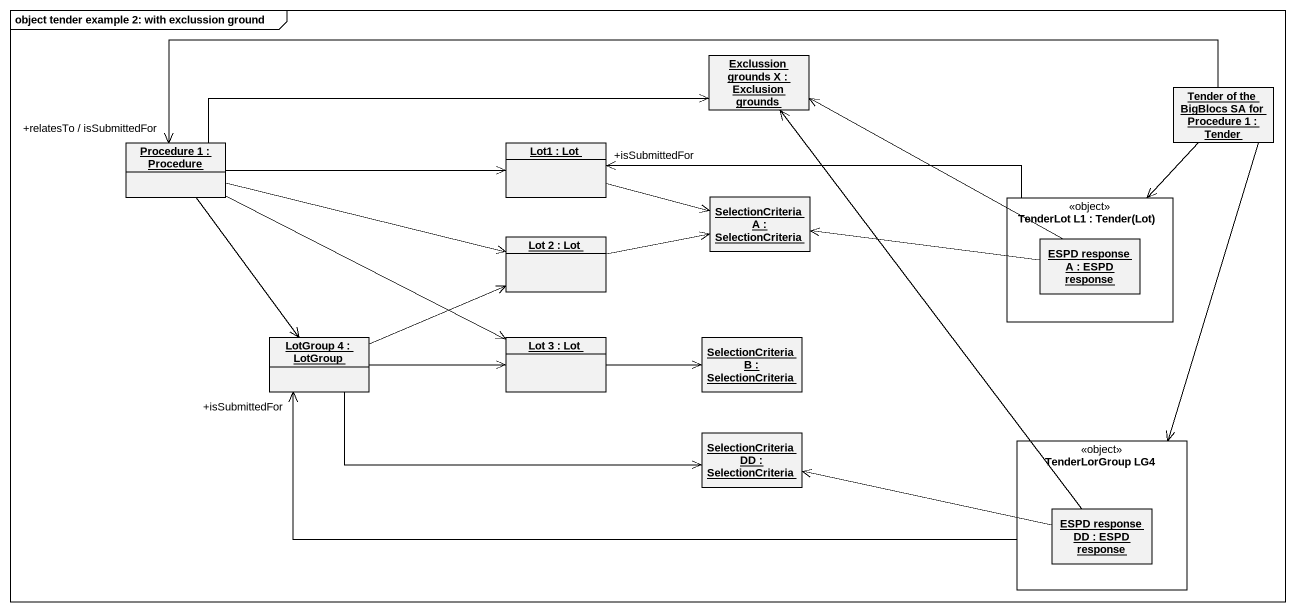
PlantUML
@startuml
mainframe object tender example 2: with exclussion ground
hide circle
hide empty members
object "Exclussion grounds X : Exclusion grounds" as Exclussion_grounds_X
object "Tender of the BigBlocs SA for Procedure 1 : Tender" as Tender_of_the_BigBlocs_SA
object "Procedure 1 : Procedure" as Procedure_1
object "Lot1 : Lot" as Lot1
object "SelectionCriteria A : SelectionCriteria" as SelectionCriteria_A
rectangle "TenderLot L1 : Tender(Lot)" as TenderLot_L1 <<object>> {
  object "ESPD response A : ESPD response" as ESPD_response_A
}
object "Lot 2 : Lot" as Lot_2
object "LotGroup 4 : LotGroup" as LotGroup_4
object "Lot 3 : Lot" as Lot_3
object "SelectionCriteria B : SelectionCriteria" as SelectionCriteria_B
object "SelectionCriteria DD : SelectionCriteria" as SelectionCriteria_DD
rectangle "TenderLorGroup LG4" as TenderLorGroup_LG4 <<object>> {
  object "ESPD response DD : ESPD response" as ESPD_response_DD
}
Tender_of_the_BigBlocs_SA -left-> "+relatesTo / isSubmittedFor" Procedure_1
Tender_of_the_BigBlocs_SA --> TenderLot_L1
Tender_of_the_BigBlocs_SA --> TenderLorGroup_LG4
Procedure_1 -right-> Exclussion_grounds_X
Procedure_1 -right-> Lot1
Procedure_1 -right-> Lot_2
Procedure_1 --> LotGroup_4
Procedure_1 -right-> Lot_3
Lot1 -right-> SelectionCriteria_A
TenderLot_L1 -left-> "+isSubmittedFor" Lot1
Lot_2 -right-> SelectionCriteria_A
ESPD_response_A -left-> Exclussion_grounds_X
ESPD_response_A -left-> SelectionCriteria_A
LotGroup_4 -right-> Lot_2
LotGroup_4 -right-> Lot_3
LotGroup_4 -right-> SelectionCriteria_DD
Lot_3 -right-> SelectionCriteria_B
TenderLorGroup_LG4 -left-> "+isSubmittedFor" LotGroup_4
ESPD_response_DD -up-> Exclussion_grounds_X
ESPD_response_DD -left-> SelectionCriteria_DD
@enduml
